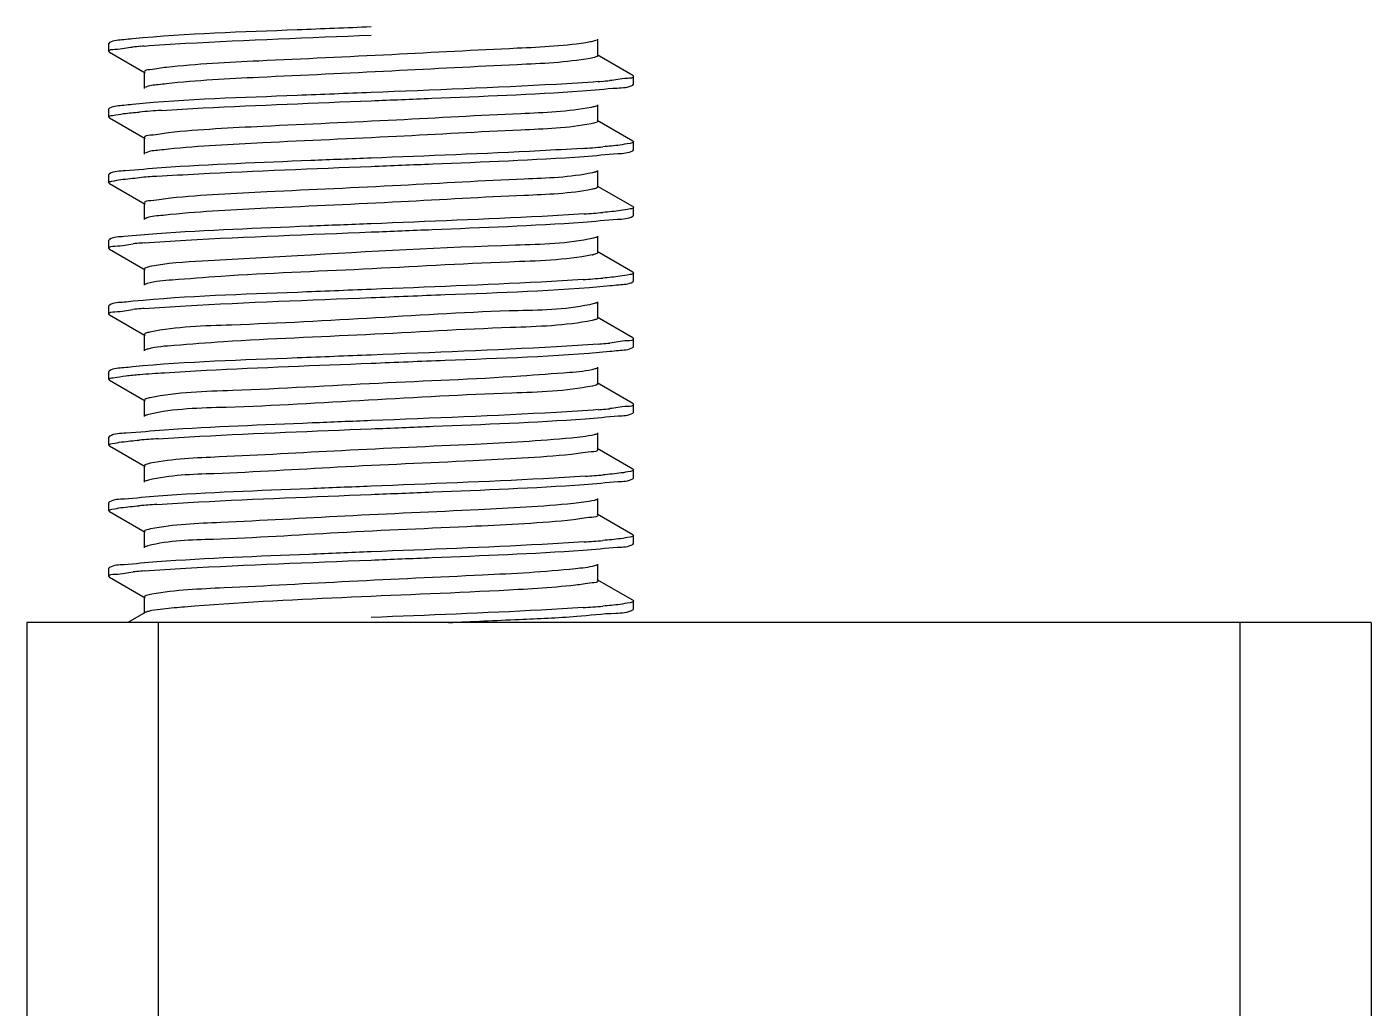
# Model space of a CAD drawing. Extents: x 1036631 to 1215829, y 649019 to 896649.
# Drawn here: x 1139698.7 to 1140050.2, y 800413.1 to 800669.5 of the extents above; entities that cross this region are included whole.
import ezdxf

# ---------------------------------------------------------------- set-up
doc = ezdxf.new("R2010")
doc.units = 0
doc.header["$LTSCALE"] = 1000
doc.header["$MEASUREMENT"] = 0

# ---------------------------------------------------------------- blocks, each defined once
blk = doc.blocks.new('gfhhrryyfd')
at = {"linetype": 'Continuous'}
for p, q in [((3692983.26, -1748965.44), (3692983.09, -1748965.63)), ((3692983.09, -1748967.77), (3692983.09, -1748965.63)), ((3693110.98, -1748968.84), (3693110.98, -1748964.56)), ((3692983.26, -1748967.96), (3692983.09, -1748967.77)), ((3692983.26, -1748967.96), (3692992.56, -1748973.34)), ((3693120.09, -1748974.01), (3693110.79, -1748968.62)), ((3692992.37, -1748973.13), (3692992.37, -1748977.41)), ((3693120.09, -1748974.01), (3693120.26, -1748974.2)), ((3693120.09, -1748976.53), (3693120.26, -1748976.34)), ((3693120.26, -1748976.34), (3693120.26, -1748974.2)), ((3692983.26, -1748982.58), (3692983.09, -1748982.77)), ((3692983.09, -1748984.92), (3692983.09, -1748982.77)), ((3693110.98, -1748985.99), (3693110.98, -1748981.7)), ((3692983.26, -1748985.1), (3692983.09, -1748984.91)), ((3692983.26, -1748985.1), (3692992.56, -1748990.49)), ((3693120.09, -1748991.16), (3693110.79, -1748985.77)), ((3692992.37, -1748990.27), (3692992.37, -1748994.56)), ((3693120.09, -1748991.16), (3693120.26, -1748991.34)), ((3693120.26, -1748993.49), (3693120.26, -1748991.34)), ((3693120.09, -1748993.68), (3693120.26, -1748993.49)), ((3692983.26, -1748999.73), (3692983.09, -1748999.92)), ((3692983.09, -1749002.06), (3692983.09, -1748999.92)), ((3693110.98, -1749003.13), (3693110.98, -1748998.85)), ((3692983.26, -1749002.25), (3692983.09, -1749002.06)), ((3692983.26, -1749002.25), (3692992.56, -1749007.64)), ((3693120.09, -1749008.3), (3693110.79, -1749002.91)), ((3692992.37, -1749007.42), (3692992.37, -1749011.7)), ((3693120.09, -1749008.3), (3693120.26, -1749008.49)), ((3693120.26, -1749010.63), (3693120.26, -1749008.49)), ((3693120.09, -1749010.82), (3693120.26, -1749010.63)), ((3692983.26, -1749016.87), (3692983.09, -1749017.06)), ((3692983.09, -1749019.21), (3692983.09, -1749017.06)), ((3692983.26, -1749019.39), (3692983.09, -1749019.21)), ((3692983.26, -1749019.39), (3692992.56, -1749024.78)), ((3693110.98, -1749020.28), (3693110.98, -1749015.99)), ((3693120.09, -1749025.45), (3693110.79, -1749020.06)), ((3692992.37, -1749024.56), (3692992.37, -1749028.85)), ((3693120.09, -1749025.45), (3693120.26, -1749025.64)), ((3693120.26, -1749027.78), (3693120.26, -1749025.64)), ((3693120.09, -1749027.97), (3693120.26, -1749027.78)), ((3693110.98, -1749037.42), (3693110.98, -1749033.14)), ((3692983.26, -1749034.02), (3692983.09, -1749034.21)), ((3692983.09, -1749036.35), (3692983.09, -1749034.21)), ((3692983.26, -1749036.54), (3692983.09, -1749036.35)), ((3692983.26, -1749036.54), (3692992.56, -1749041.93)), ((3693110, -1749037.92), (3693109.5, -1749038.03)), ((3693120.09, -1749042.59), (3693110.79, -1749037.21)), ((3692992.37, -1749041.71), (3692992.37, -1749045.99)), ((3693120.09, -1749042.59), (3693120.26, -1749042.78)), ((3693120.26, -1749044.92), (3693120.26, -1749042.78)), ((3693120.09, -1749045.11), (3693120.26, -1749044.92)), ((3693110.98, -1749054.57), (3693110.98, -1749050.28)), ((3692983.26, -1749051.17), (3692983.09, -1749051.35)), ((3692983.09, -1749053.5), (3692983.09, -1749051.35)), ((3692983.26, -1749053.68), (3692983.09, -1749053.5)), ((3692983.26, -1749053.68), (3692992.56, -1749059.07)), ((3693120.09, -1749059.74), (3693110.79, -1749054.35)), ((3693110.21, -1749055.01), (3693109.53, -1749055.17)), ((3692992.37, -1749058.85), (3692992.37, -1749063.14)), ((3693120.09, -1749059.74), (3693120.26, -1749059.93)), ((3693120.26, -1749062.07), (3693120.26, -1749059.93)), ((3693120.09, -1749062.26), (3693120.26, -1749062.07)), ((3692983.26, -1749068.31), (3692983.09, -1749068.5)), ((3692983.09, -1749070.64), (3692983.09, -1749068.5)), ((3693110.98, -1749071.71), (3693110.98, -1749067.43)), ((3692983.26, -1749070.83), (3692983.09, -1749070.64)), ((3692983.26, -1749070.83), (3692992.56, -1749076.22)), ((3693120.09, -1749076.88), (3693110.79, -1749071.5)), ((3692992.37, -1749076), (3692992.37, -1749080.29)), ((3693120.09, -1749076.88), (3693120.26, -1749077.07)), ((3693120.09, -1749079.4), (3693120.26, -1749079.21)), ((3693120.26, -1749079.21), (3693120.26, -1749077.07)), ((3692983.26, -1749085.46), (3692983.09, -1749085.64)), ((3692983.09, -1749087.79), (3692983.09, -1749085.64)), ((3693110.98, -1749088.86), (3693110.98, -1749084.57)), ((3692983.26, -1749087.97), (3692983.09, -1749087.79)), ((3692983.26, -1749087.97), (3692992.56, -1749093.36)), ((3693120.09, -1749094.03), (3693110.79, -1749088.64)), ((3692992.37, -1749093.14), (3692992.37, -1749097.43)), ((3693120.09, -1749094.03), (3693120.26, -1749094.22)), ((3693120.09, -1749096.55), (3693120.26, -1749096.36)), ((3693120.26, -1749096.36), (3693120.26, -1749094.22)), ((3692983.26, -1749102.6), (3692983.09, -1749102.79)), ((3692983.09, -1749104.93), (3692983.09, -1749102.79)), ((3693110.98, -1749106), (3693110.98, -1749101.72)), ((3692983.26, -1749105.12), (3692983.09, -1749104.93)), ((3692983.26, -1749105.12), (3692992.56, -1749110.51)), ((3693120.09, -1749111.17), (3693110.79, -1749105.79)), ((3692992.37, -1749110.29), (3692992.37, -1749114.58)), ((3692992.56, -1749114.36), (3692988.05, -1749116.97)), ((3693120.09, -1749111.17), (3693120.26, -1749111.36)), ((3693120.09, -1749113.69), (3693120.26, -1749113.5)), ((3693120.26, -1749113.5), (3693120.26, -1749111.36)), ((3692961.66, -1749116.97), (3692961.66, -1751971.88)), ((3693313.14, -1749116.97), (3692961.66, -1749116.97)), ((3692995.95, -1749116.97), (3692995.95, -1751971.88)), ((3693278.85, -1749116.97), (3693278.85, -1751971.88)), ((3693313.14, -1749116.97), (3693313.14, -1751971.88))]:
    blk.add_line(p, q, dxfattribs=at)
for centre, radius, start, end in [((3693005.76, -1749139.44), 173.62, 94.7336, 95.4371), ((3693010.82, -1749199.43), 233.82, 94.5445, 94.756), ((3693092.54, -1748742.66), 233.7, 274.545, 274.7572), ((3693097.64, -1748803.13), 173.02, 274.7341, 275.4473), ((3693016.97, -1749293), 310.5, 93.7188, 94.7811), ((3693086.88, -1748689.77), 303.97, 273.7595, 274.7958), ((3693015.19, -1749287.46), 287.74, 93.8973, 94.8073), ((3693087.66, -1748716.8), 294.05, 273.8441, 274.8019), ((3693006, -1749193.66), 176.42, 94.7308, 95.3895), ((3693010.87, -1749251.48), 234.44, 94.5418, 94.7504), ((3693106.77, -1749007.72), 13.45, 281.5137, 282.9167), ((3693087.23, -1748728.42), 299.59, 273.7999, 274.7958), ((3693005.81, -1749208.67), 174.27, 94.7331, 95.4256), ((3693010.83, -1749268.11), 233.92, 94.5442, 94.7549), ((3693097.75, -1748872.93), 171.8, 274.7348, 275.469), ((3693092.56, -1748811.43), 233.51, 274.5454, 274.7592), ((3693092.54, -1748828.39), 233.7, 274.545, 274.7572), ((3693097.65, -1748888.86), 173.02, 274.7341, 275.4474), ((3693015.67, -1749362.14), 293.86, 93.8457, 94.802), ((3693088.15, -1748791.5), 287.92, 273.8957, 274.8072), ((3693015.2, -1749373.39), 287.94, 93.8956, 94.8071), ((3693087.68, -1748802.72), 293.86, 273.8456, 274.8021), ((3693006.01, -1749279.46), 176.49, 94.7307, 95.3884), ((3693010.87, -1749337.22), 234.46, 94.5417, 94.7503), ((3693087.24, -1748814.32), 299.42, 273.8012, 274.796)]:
    blk.add_arc(centre, radius, start, end, dxfattribs=at)
for points, knots in [([(3693051.68, -1748961.34), (3693045.24, -1748961.6), (3693024.46, -1748962.48), (3693003.64, -1748963.09), (3692989.34, -1748964.45)], [0, 0, 0, 0, 0.309388, 1, 1, 1, 1]), ([(3692983.1, -1748967.77), (3692983.1, -1748967.21), (3692986.3, -1748967.23), (3692987.75, -1748966.75), (3692989.31, -1748966.6)], [0, 0, 0, 0, 0.263852, 1, 1, 1, 1]), ([(3692989.34, -1748964.45), (3692988.56, -1748964.53), (3692986.55, -1748964.81), (3692984.36, -1748964.8), (3692983.26, -1748965.44)], [0, 0, 0, 0, 0.378905, 1, 1, 1, 1]), ([(3692992.29, -1748966.34), (3692995.92, -1748966.05), (3693015.7, -1748964.85), (3693035.51, -1748964.13), (3693051.68, -1748963.48)], [0, 0, 0, 0, 0.183712, 1, 1, 1, 1]), ([(3693108.96, -1748965.27), (3693102.68, -1748966.39), (3693085.29, -1748967.07), (3693056.45, -1748968.69), (3693025.84, -1748970.06), (3693006.17, -1748971.05), (3692998.13, -1748971.92)], [0, 0, 0, 0, 0.172398, 0.468214, 0.781513, 1, 1, 1, 1]), ([(3693110.79, -1748964.77), (3693110.58, -1748964.89), (3693109.96, -1748965.07), (3693109.35, -1748965.2), (3693108.96, -1748965.27)], [0, 0, 0, 0, 0.3774, 1, 1, 1, 1]), ([(3693108.96, -1748969.56), (3693102.68, -1748970.67), (3693085.29, -1748971.36), (3693056.45, -1748972.97), (3693025.84, -1748974.34), (3693006.17, -1748975.34), (3692998.13, -1748976.2)], [0, 0, 0, 0, 0.172398, 0.468214, 0.781513, 1, 1, 1, 1]), ([(3693110.97, -1748968.84), (3693110.97, -1748969.05), (3693110.03, -1748969.33), (3693109.47, -1748969.46), (3693108.96, -1748969.56)], [0, 0, 0, 0, 0.285727, 1, 1, 1, 1]), ([(3692998.13, -1748971.92), (3692996.69, -1748972.07), (3692995.32, -1748972.49), (3692992.37, -1748972.6), (3692992.38, -1748973.13)], [0, 0, 0, 0, 0.73331, 1, 1, 1, 1]), ([(3692998.13, -1748976.2), (3692997.43, -1748976.28), (3692995.59, -1748976.55), (3692993.59, -1748976.6), (3692992.56, -1748977.2)], [0, 0, 0, 0, 0.372879, 1, 1, 1, 1]), ([(3693111.06, -1748975.63), (3693107.43, -1748975.92), (3693087.65, -1748977.12), (3693067.84, -1748977.84), (3693051.68, -1748978.49)], [0, 0, 0, 0, 0.183696, 1, 1, 1, 1]), ([(3693106.82, -1748978.08), (3693109.89, -1748977.87), (3693114.2, -1748977.28), (3693118.9, -1748977.22), (3693120.09, -1748976.53)], [0, 0, 0, 0, 0.691032, 1, 1, 1, 1]), ([(3693120.25, -1748974.2), (3693120.26, -1748974.76), (3693117.06, -1748974.74), (3693115.62, -1748975.22), (3693114.07, -1748975.37)], [0, 0, 0, 0, 0.263842, 1, 1, 1, 1]), ([(3693051.68, -1748978.49), (3693045.24, -1748978.74), (3693024.44, -1748979.63), (3693003.61, -1748980.23), (3692989.31, -1748981.6)], [0, 0, 0, 0, 0.309518, 1, 1, 1, 1]), ([(3692996.83, -1748983.16), (3693000.47, -1748982.92), (3693018.74, -1748981.9), (3693037.03, -1748981.21), (3693051.68, -1748980.63)], [0, 0, 0, 0, 0.199269, 1, 1, 1, 1]), ([(3693051.68, -1748980.63), (3693056.96, -1748980.42), (3693075.35, -1748979.67), (3693093.74, -1748978.96), (3693106.82, -1748978.08)], [0, 0, 0, 0, 0.287582, 1, 1, 1, 1]), ([(3692983.09, -1748984.91), (3692983.09, -1748984.56), (3692985.02, -1748984.38), (3692985.96, -1748984.12), (3692986.92, -1748984)], [0, 0, 0, 0, 0.269511, 1, 1, 1, 1]), ([(3692989.31, -1748981.6), (3692988.54, -1748981.68), (3692986.54, -1748981.96), (3692984.36, -1748981.95), (3692983.26, -1748982.58)], [0, 0, 0, 0, 0.378807, 1, 1, 1, 1]), ([(3693109.25, -1748982.36), (3693103.19, -1748983.53), (3693086.08, -1748984.14), (3693057.5, -1748985.8), (3693026.76, -1748987.15), (3693006.87, -1748988.16), (3692998.66, -1748989.01)], [0, 0, 0, 0, 0.167291, 0.461164, 0.776399, 1, 1, 1, 1]), ([(3693110.79, -1748981.92), (3693110.61, -1748982.02), (3693110.09, -1748982.18), (3693109.58, -1748982.3), (3693109.25, -1748982.36)], [0, 0, 0, 0, 0.384879, 1, 1, 1, 1]), ([(3693109.25, -1748986.65), (3693103.19, -1748987.81), (3693086.08, -1748988.43), (3693057.5, -1748990.09), (3693026.76, -1748991.43), (3693006.87, -1748992.45), (3692998.66, -1748993.29)], [0, 0, 0, 0, 0.167291, 0.461164, 0.776399, 1, 1, 1, 1]), ([(3693110.97, -1748985.99), (3693110.97, -1748986.17), (3693110.19, -1748986.45), (3693109.69, -1748986.56), (3693109.25, -1748986.65)], [0, 0, 0, 0, 0.290239, 1, 1, 1, 1]), ([(3692998.66, -1748989.01), (3692997.09, -1748989.17), (3692995.61, -1748989.64), (3692992.37, -1748989.7), (3692992.38, -1748990.27)], [0, 0, 0, 0, 0.734244, 1, 1, 1, 1]), ([(3693120.26, -1748991.34), (3693120.26, -1748991.68), (3693118.49, -1748991.87), (3693117.6, -1748992.11), (3693116.72, -1748992.23)], [0, 0, 0, 0, 0.270664, 1, 1, 1, 1]), ([(3692998.66, -1748993.29), (3692997.89, -1748993.37), (3692995.87, -1748993.67), (3692993.68, -1748993.69), (3692992.56, -1748994.34)], [0, 0, 0, 0, 0.374868, 1, 1, 1, 1]), ([(3693106.82, -1748993.08), (3693103.17, -1748993.33), (3693084.8, -1748994.35), (3693066.41, -1748995.04), (3693051.68, -1748995.63)], [0, 0, 0, 0, 0.198417, 1, 1, 1, 1]), ([(3693107.38, -1748995.19), (3693110.32, -1748994.99), (3693114.45, -1748994.41), (3693118.95, -1748994.34), (3693120.09, -1748993.68)], [0, 0, 0, 0, 0.690302, 1, 1, 1, 1]), ([(3692996.83, -1748998.16), (3692993.68, -1748998.37), (3692989.28, -1748998.98), (3692984.48, -1748999.03), (3692983.26, -1748999.73)], [0, 0, 0, 0, 0.691422, 1, 1, 1, 1]), ([(3692995.63, -1749000.38), (3692999.28, -1749000.13), (3693017.95, -1748999.07), (3693036.64, -1748998.37), (3693051.68, -1748997.77)], [0, 0, 0, 0, 0.195623, 1, 1, 1, 1]), ([(3693051.68, -1748995.63), (3693046.43, -1748995.84), (3693028.14, -1748996.58), (3693009.85, -1748997.3), (3692996.83, -1748998.16)], [0, 0, 0, 0, 0.286943, 1, 1, 1, 1]), ([(3693051.68, -1748997.77), (3693057.04, -1748997.56), (3693075.61, -1748996.81), (3693094.19, -1748996.09), (3693107.38, -1748995.19)], [0, 0, 0, 0, 0.288852, 1, 1, 1, 1]), ([(3692983.09, -1749002.06), (3692983.09, -1749001.76), (3692984.66, -1749001.55), (3692985.47, -1749001.33), (3692986.26, -1749001.23)], [0, 0, 0, 0, 0.27234, 1, 1, 1, 1]), ([(3693109.53, -1748999.45), (3693103.68, -1749000.68), (3693086.85, -1749001.2), (3693058.54, -1749002.92), (3693027.68, -1749004.24), (3693007.59, -1749005.27), (3692999.2, -1749006.1)], [0, 0, 0, 0, 0.162162, 0.454084, 0.771262, 1, 1, 1, 1]), ([(3693110.79, -1748999.06), (3693110.64, -1748999.15), (3693110.22, -1748999.29), (3693109.79, -1748999.4), (3693109.53, -1748999.45)], [0, 0, 0, 0, 0.393314, 1, 1, 1, 1]), ([(3693109.53, -1749003.74), (3693103.68, -1749004.96), (3693086.85, -1749005.48), (3693058.54, -1749007.21), (3693027.68, -1749008.52), (3693007.59, -1749009.55), (3692999.2, -1749010.38)], [0, 0, 0, 0, 0.162162, 0.454084, 0.771262, 1, 1, 1, 1]), ([(3693110.97, -1749003.13), (3693110.97, -1749003.29), (3693110.33, -1749003.56), (3693109.89, -1749003.66), (3693109.53, -1749003.74)], [0, 0, 0, 0, 0.295741, 1, 1, 1, 1]), ([(3692999.2, -1749006.1), (3692997.5, -1749006.26), (3692995.9, -1749006.79), (3692992.37, -1749006.8), (3692992.38, -1749007.42)], [0, 0, 0, 0, 0.734831, 1, 1, 1, 1]), ([(3693120.26, -1749008.49), (3693120.26, -1749008.8), (3693118.59, -1749009.01), (3693117.75, -1749009.24), (3693116.92, -1749009.35)], [0, 0, 0, 0, 0.271439, 1, 1, 1, 1]), ([(3692999.2, -1749010.38), (3692998.36, -1749010.47), (3692996.17, -1749010.78), (3692993.77, -1749010.78), (3692992.56, -1749011.49)], [0, 0, 0, 0, 0.376612, 1, 1, 1, 1]), ([(3693107.38, -1749010.19), (3693103.73, -1749010.44), (3693085.17, -1749011.48), (3693066.6, -1749012.18), (3693051.68, -1749012.78)], [0, 0, 0, 0, 0.19668, 1, 1, 1, 1]), ([(3693051.68, -1749014.92), (3693057, -1749014.71), (3693075.47, -1749013.96), (3693093.95, -1749013.24), (3693107.08, -1749012.35)], [0, 0, 0, 0, 0.288191, 1, 1, 1, 1]), ([(3693107.08, -1749012.35), (3693110.1, -1749012.15), (3693114.32, -1749011.56), (3693118.92, -1749011.5), (3693120.09, -1749010.82)], [0, 0, 0, 0, 0.69071, 1, 1, 1, 1]), ([(3692995.63, -1749015.39), (3692992.77, -1749015.58), (3692988.75, -1749016.14), (3692984.38, -1749016.23), (3692983.26, -1749016.87)], [0, 0, 0, 0, 0.689821, 1, 1, 1, 1]), ([(3692992.3, -1749017.78), (3692995.93, -1749017.49), (3693015.71, -1749016.28), (3693035.51, -1749015.56), (3693051.68, -1749014.92)], [0, 0, 0, 0, 0.18376, 1, 1, 1, 1]), ([(3693051.68, -1749012.78), (3693046.26, -1749012.99), (3693027.58, -1749013.75), (3693008.88, -1749014.47), (3692995.63, -1749015.39)], [0, 0, 0, 0, 0.289631, 1, 1, 1, 1]), ([(3692983.1, -1749019.21), (3692983.1, -1749018.64), (3692986.37, -1749018.66), (3692987.85, -1749018.17), (3692989.43, -1749018.02)], [0, 0, 0, 0, 0.263692, 1, 1, 1, 1]), ([(3693109.78, -1749016.54), (3693103.13, -1749018.07), (3693077.09, -1749018.55), (3693043.1, -1749020.56), (3693011.27, -1749022.41), (3692998.3, -1749023.02), (3692993.81, -1749023.96)], [0, 0, 0, 0, 0.176039, 0.666697, 0.881547, 1, 1, 1, 1]), ([(3693110.79, -1749016.21), (3693110.66, -1749016.28), (3693110.33, -1749016.4), (3693109.98, -1749016.49), (3693109.78, -1749016.54)], [0, 0, 0, 0, 0.40288, 1, 1, 1, 1]), ([(3693109.46, -1749020.9), (3693102.35, -1749022.35), (3693082.22, -1749022.79), (3693049.95, -1749024.82), (3693020.49, -1749025.84), (3693001.73, -1749027.35), (3692995.22, -1749027.8), (3692993.1, -1749028.42)], [0, 0, 0, 0, 0.186624, 0.514349, 0.833932, 0.943063, 1, 1, 1, 1]), ([(3693110.97, -1749020.28), (3693110.97, -1749020.41), (3693110.46, -1749020.67), (3693110.08, -1749020.76), (3693109.78, -1749020.83)], [0, 0, 0, 0, 0.302509, 1, 1, 1, 1]), ([(3692993.81, -1749023.96), (3692993.45, -1749024.04), (3692993.02, -1749024.14), (3692992.38, -1749024.41), (3692992.38, -1749024.56)], [0, 0, 0, 0, 0.704901, 1, 1, 1, 1]), ([(3693120.26, -1749025.64), (3693120.26, -1749025.96), (3693118.51, -1749026.16), (3693117.63, -1749026.4), (3693116.76, -1749026.51)], [0, 0, 0, 0, 0.270675, 1, 1, 1, 1]), ([(3693051.68, -1749029.92), (3693045.26, -1749030.18), (3693024.51, -1749031.06), (3693003.72, -1749031.67), (3692989.43, -1749033.03)], [0, 0, 0, 0, 0.30899, 1, 1, 1, 1]), ([(3692993.1, -1749028.42), (3692993, -1749028.45), (3692992.81, -1749028.51), (3692992.63, -1749028.59), (3692992.56, -1749028.63)], [0, 0, 0, 0, 0.570679, 1, 1, 1, 1]), ([(3693107.08, -1749027.35), (3693103.44, -1749027.6), (3693084.98, -1749028.63), (3693066.5, -1749029.33), (3693051.68, -1749029.92)], [0, 0, 0, 0, 0.197576, 1, 1, 1, 1]), ([(3693051.68, -1749032.06), (3693058.13, -1749031.81), (3693078.95, -1749030.92), (3693099.81, -1749030.32), (3693114.13, -1749028.94)], [0, 0, 0, 0, 0.309889, 1, 1, 1, 1]), ([(3693114.13, -1749028.94), (3693114.89, -1749028.87), (3693116.86, -1749028.59), (3693119.01, -1749028.6), (3693120.09, -1749027.97)], [0, 0, 0, 0, 0.378508, 1, 1, 1, 1]), ([(3692989.43, -1749033.03), (3692988.64, -1749033.1), (3692986.61, -1749033.39), (3692984.38, -1749033.37), (3692983.26, -1749034.02)], [0, 0, 0, 0, 0.379214, 1, 1, 1, 1]), ([(3692992.29, -1749034.92), (3692995.92, -1749034.63), (3693015.7, -1749033.43), (3693035.51, -1749032.71), (3693051.68, -1749032.06)], [0, 0, 0, 0, 0.183719, 1, 1, 1, 1]), ([(3693110.79, -1749033.35), (3693110.69, -1749033.41), (3693110.43, -1749033.51), (3693110.16, -1749033.59), (3693110, -1749033.63)], [0, 0, 0, 0, 0.413783, 1, 1, 1, 1]), ([(3692983.1, -1749036.35), (3692983.1, -1749035.79), (3692986.32, -1749035.81), (3692987.78, -1749035.33), (3692989.34, -1749035.18)], [0, 0, 0, 0, 0.263792, 1, 1, 1, 1]), ([(3693110, -1749033.63), (3693103.55, -1749035.28), (3693084.24, -1749035.4), (3693052.74, -1749037.44), (3693020.67, -1749039.18), (3693000.82, -1749039.65), (3692993.84, -1749041.1)], [0, 0, 0, 0, 0.171627, 0.491604, 0.816321, 1, 1, 1, 1]), ([(3693109.5, -1749038.03), (3693102.5, -1749039.48), (3693082.59, -1749039.92), (3693050.54, -1749041.93), (3693021.15, -1749042.98), (3693002.2, -1749044.43), (3692995.54, -1749044.93), (3692993.3, -1749045.51)], [0, 0, 0, 0, 0.184168, 0.509408, 0.829314, 0.94023, 1, 1, 1, 1]), ([(3693110.97, -1749037.42), (3693110.97, -1749037.54), (3693110.57, -1749037.77), (3693110.25, -1749037.85), (3693110, -1749037.92)], [0, 0, 0, 0, 0.310906, 1, 1, 1, 1]), ([(3692993.84, -1749041.1), (3692993.47, -1749041.18), (3692993.03, -1749041.28), (3692992.38, -1749041.55), (3692992.38, -1749041.71)], [0, 0, 0, 0, 0.705268, 1, 1, 1, 1]), ([(3693120.25, -1749042.78), (3693120.26, -1749043.33), (3693117.09, -1749043.32), (3693115.66, -1749043.8), (3693114.13, -1749043.94)], [0, 0, 0, 0, 0.263922, 1, 1, 1, 1]), ([(3693051.68, -1749047.07), (3693045.24, -1749047.32), (3693024.46, -1749048.21), (3693003.64, -1749048.81), (3692989.34, -1749050.18)], [0, 0, 0, 0, 0.309377, 1, 1, 1, 1]), ([(3692993.3, -1749045.51), (3692993.15, -1749045.55), (3692992.9, -1749045.62), (3692992.66, -1749045.72), (3692992.56, -1749045.78)], [0, 0, 0, 0, 0.583561, 1, 1, 1, 1]), ([(3693111.06, -1749044.21), (3693107.43, -1749044.5), (3693087.65, -1749045.7), (3693067.84, -1749046.42), (3693051.68, -1749047.07)], [0, 0, 0, 0, 0.183681, 1, 1, 1, 1]), ([(3693051.68, -1749049.21), (3693058.12, -1749048.95), (3693078.92, -1749048.06), (3693099.76, -1749047.46), (3693114.07, -1749046.09)], [0, 0, 0, 0, 0.309644, 1, 1, 1, 1]), ([(3693114.07, -1749046.09), (3693114.84, -1749046.02), (3693116.83, -1749045.74), (3693119, -1749045.75), (3693120.09, -1749045.11)], [0, 0, 0, 0, 0.378702, 1, 1, 1, 1]), ([(3692989.34, -1749050.18), (3692988.56, -1749050.25), (3692986.56, -1749050.54), (3692984.36, -1749050.52), (3692983.26, -1749051.17)], [0, 0, 0, 0, 0.378914, 1, 1, 1, 1]), ([(3693110.21, -1749050.72), (3693108.06, -1749051.34), (3693101.52, -1749051.8), (3693082.72, -1749053.3), (3693053.27, -1749054.32), (3693021.05, -1749056.34), (3693000.97, -1749056.78), (3692993.88, -1749058.24)], [0, 0, 0, 0, 0.05757, 0.167104, 0.486771, 0.813942, 1, 1, 1, 1]), ([(3692997.62, -1749051.69), (3693001.24, -1749051.45), (3693019.26, -1749050.47), (3693037.28, -1749049.78), (3693051.68, -1749049.21)], [0, 0, 0, 0, 0.201476, 1, 1, 1, 1]), ([(3693110.79, -1749050.5), (3693110.71, -1749050.54), (3693110.52, -1749050.63), (3693110.32, -1749050.69), (3693110.21, -1749050.72)], [0, 0, 0, 0, 0.426274, 1, 1, 1, 1]), ([(3692983.1, -1749053.5), (3692983.09, -1749053.09), (3692985.35, -1749052.95), (3692986.42, -1749052.63), (3692987.52, -1749052.51)], [0, 0, 0, 0, 0.267181, 1, 1, 1, 1]), ([(3693110.97, -1749054.57), (3693110.97, -1749054.66), (3693110.67, -1749054.88), (3693110.4, -1749054.95), (3693110.21, -1749055.01)], [0, 0, 0, 0, 0.3214, 1, 1, 1, 1]), ([(3693109.53, -1749055.17), (3693102.63, -1749056.62), (3693082.93, -1749057.07), (3693051.06, -1749058.85), (3693019.5, -1749060.78), (3693000.13, -1749061.05), (3692993.52, -1749062.6)], [0, 0, 0, 0, 0.182036, 0.504841, 0.824917, 1, 1, 1, 1]), ([(3692993.88, -1749058.24), (3692993.5, -1749058.32), (3692993.05, -1749058.42), (3692992.38, -1749058.69), (3692992.38, -1749058.85)], [0, 0, 0, 0, 0.706045, 1, 1, 1, 1]), ([(3693111.06, -1749061.35), (3693107.43, -1749061.64), (3693087.65, -1749062.85), (3693067.84, -1749063.57), (3693051.68, -1749064.21)], [0, 0, 0, 0, 0.183696, 1, 1, 1, 1]), ([(3693120.25, -1749059.93), (3693120.26, -1749060.48), (3693117.06, -1749060.47), (3693115.62, -1749060.95), (3693114.07, -1749061.09)], [0, 0, 0, 0, 0.263843, 1, 1, 1, 1]), ([(3692993.52, -1749062.6), (3692993.33, -1749062.65), (3692993, -1749062.73), (3692992.68, -1749062.85), (3692992.56, -1749062.92)], [0, 0, 0, 0, 0.594844, 1, 1, 1, 1]), ([(3693051.68, -1749064.21), (3693046.53, -1749064.42), (3693028.51, -1749065.15), (3693010.48, -1749065.86), (3692997.62, -1749066.69)], [0, 0, 0, 0, 0.285303, 1, 1, 1, 1]), ([(3693051.68, -1749066.35), (3693057.09, -1749066.14), (3693075.77, -1749065.38), (3693094.46, -1749064.66), (3693107.71, -1749063.75)], [0, 0, 0, 0, 0.289612, 1, 1, 1, 1]), ([(3693107.71, -1749063.75), (3693110.57, -1749063.55), (3693114.59, -1749062.99), (3693118.97, -1749062.9), (3693120.09, -1749062.26)], [0, 0, 0, 0, 0.68982, 1, 1, 1, 1]), ([(3692997.62, -1749066.69), (3692994.28, -1749066.9), (3692989.63, -1749067.56), (3692984.54, -1749067.57), (3692983.26, -1749068.31)], [0, 0, 0, 0, 0.692393, 1, 1, 1, 1]), ([(3692995.96, -1749068.94), (3692999.61, -1749068.69), (3693018.17, -1749067.65), (3693036.75, -1749066.95), (3693051.68, -1749066.35)], [0, 0, 0, 0, 0.196648, 1, 1, 1, 1]), ([(3693110.79, -1749067.64), (3693110.55, -1749067.78), (3693108.3, -1749068.38), (3693106.03, -1749068.56), (3693104.03, -1749068.76)], [0, 0, 0, 0, 0.122061, 1, 1, 1, 1]), ([(3692983.09, -1749070.64), (3692983.09, -1749070.33), (3692984.75, -1749070.12), (3692985.59, -1749069.89), (3692986.43, -1749069.79)], [0, 0, 0, 0, 0.271461, 1, 1, 1, 1]), ([(3693104.03, -1749068.76), (3693095.66, -1749069.58), (3693075.65, -1749070.61), (3693044.92, -1749071.93), (3693016.66, -1749073.61), (3692999.84, -1749074.18), (3692993.94, -1749075.37)], [0, 0, 0, 0, 0.228646, 0.544797, 0.836336, 1, 1, 1, 1]), ([(3693110.97, -1749071.71), (3693110.98, -1749072.34), (3693107.39, -1749072.34), (3693105.76, -1749072.88), (3693104.03, -1749073.05)], [0, 0, 0, 0, 0.265035, 1, 1, 1, 1]), ([(3692993.94, -1749075.37), (3692993.55, -1749075.45), (3692993.08, -1749075.56), (3692992.38, -1749075.83), (3692992.38, -1749076)], [0, 0, 0, 0, 0.707033, 1, 1, 1, 1]), ([(3693104.03, -1749073.05), (3693095.49, -1749073.88), (3693075.11, -1749074.93), (3693043.94, -1749076.21), (3693015.75, -1749078.07), (3692999.07, -1749078.41), (3692993.47, -1749079.76)], [0, 0, 0, 0, 0.232215, 0.552573, 0.843952, 1, 1, 1, 1]), ([(3693107.71, -1749078.75), (3693104.06, -1749079), (3693085.39, -1749080.06), (3693066.7, -1749080.76), (3693051.68, -1749081.36)], [0, 0, 0, 0, 0.195653, 1, 1, 1, 1]), ([(3693120.26, -1749077.07), (3693120.26, -1749077.37), (3693118.68, -1749077.58), (3693117.88, -1749077.8), (3693117.08, -1749077.9)], [0, 0, 0, 0, 0.272315, 1, 1, 1, 1]), ([(3692993.47, -1749079.76), (3692993.28, -1749079.81), (3692992.98, -1749079.89), (3692992.68, -1749080), (3692992.56, -1749080.07)], [0, 0, 0, 0, 0.592052, 1, 1, 1, 1]), ([(3693051.68, -1749081.36), (3693046.31, -1749081.57), (3693027.73, -1749082.33), (3693009.15, -1749083.04), (3692995.96, -1749083.94)], [0, 0, 0, 0, 0.288872, 1, 1, 1, 1]), ([(3693051.68, -1749083.5), (3693057.04, -1749083.29), (3693075.62, -1749082.53), (3693094.2, -1749081.81), (3693107.39, -1749080.91)], [0, 0, 0, 0, 0.288875, 1, 1, 1, 1]), ([(3693107.39, -1749080.91), (3693110.33, -1749080.71), (3693114.45, -1749080.14), (3693118.95, -1749080.06), (3693120.09, -1749079.4)], [0, 0, 0, 0, 0.690288, 1, 1, 1, 1]), ([(3692995.96, -1749083.94), (3692993.02, -1749084.15), (3692988.9, -1749084.72), (3692984.4, -1749084.79), (3692983.26, -1749085.46)], [0, 0, 0, 0, 0.690302, 1, 1, 1, 1]), ([(3693104.58, -1749085.85), (3693096.32, -1749086.69), (3693076.39, -1749087.71), (3693045.62, -1749089.05), (3693017.1, -1749090.72), (3693000.05, -1749091.32), (3692994.03, -1749092.5)], [0, 0, 0, 0, 0.224737, 0.540402, 0.833844, 1, 1, 1, 1]), ([(3692995.64, -1749086.11), (3692999.29, -1749085.86), (3693017.96, -1749084.8), (3693036.65, -1749084.1), (3693051.68, -1749083.5)], [0, 0, 0, 0, 0.195657, 1, 1, 1, 1]), ([(3693110.79, -1749084.79), (3693110.56, -1749084.92), (3693108.5, -1749085.48), (3693106.41, -1749085.66), (3693104.58, -1749085.85)], [0, 0, 0, 0, 0.124156, 1, 1, 1, 1]), ([(3692983.09, -1749087.79), (3692983.09, -1749087.49), (3692984.67, -1749087.27), (3692985.47, -1749087.06), (3692986.27, -1749086.95)], [0, 0, 0, 0, 0.272311, 1, 1, 1, 1]), ([(3693110.97, -1749088.86), (3693110.98, -1749089.44), (3693107.68, -1749089.49), (3693106.17, -1749089.97), (3693104.58, -1749090.14)], [0, 0, 0, 0, 0.265691, 1, 1, 1, 1]), ([(3692994.03, -1749092.5), (3692993.61, -1749092.58), (3692993.13, -1749092.69), (3692992.38, -1749092.97), (3692992.38, -1749093.14)], [0, 0, 0, 0, 0.708636, 1, 1, 1, 1]), ([(3693104.58, -1749090.14), (3693096.07, -1749091), (3693075.56, -1749092.05), (3693044.13, -1749093.32), (3693015.7, -1749095.29), (3692998.87, -1749095.5), (3692993.32, -1749096.94)], [0, 0, 0, 0, 0.230178, 0.552364, 0.845602, 1, 1, 1, 1]), ([(3693107.39, -1749095.91), (3693103.74, -1749096.16), (3693085.18, -1749097.21), (3693066.6, -1749097.91), (3693051.68, -1749098.5)], [0, 0, 0, 0, 0.196649, 1, 1, 1, 1]), ([(3693107.09, -1749098.08), (3693110.1, -1749097.87), (3693114.32, -1749097.29), (3693118.92, -1749097.22), (3693120.09, -1749096.55)], [0, 0, 0, 0, 0.690698, 1, 1, 1, 1]), ([(3693120.26, -1749094.22), (3693120.26, -1749094.53), (3693118.6, -1749094.74), (3693117.76, -1749094.96), (3693116.92, -1749095.07)], [0, 0, 0, 0, 0.271465, 1, 1, 1, 1]), ([(3692993.32, -1749096.94), (3692993.17, -1749096.98), (3692992.91, -1749097.06), (3692992.66, -1749097.16), (3692992.56, -1749097.21)], [0, 0, 0, 0, 0.58403, 1, 1, 1, 1]), ([(3693051.68, -1749098.5), (3693046.26, -1749098.72), (3693027.58, -1749099.48), (3693008.89, -1749100.2), (3692995.64, -1749101.11)], [0, 0, 0, 0, 0.289606, 1, 1, 1, 1]), ([(3693051.68, -1749100.65), (3693057, -1749100.43), (3693075.48, -1749099.68), (3693093.96, -1749098.96), (3693107.09, -1749098.08)], [0, 0, 0, 0, 0.288211, 1, 1, 1, 1]), ([(3692983.1, -1749104.93), (3692983.1, -1749104.36), (3692986.37, -1749104.39), (3692987.85, -1749103.9), (3692989.43, -1749103.75)], [0, 0, 0, 0, 0.263689, 1, 1, 1, 1]), ([(3692995.64, -1749101.11), (3692992.78, -1749101.31), (3692988.76, -1749101.87), (3692984.38, -1749101.96), (3692983.26, -1749102.6)], [0, 0, 0, 0, 0.689837, 1, 1, 1, 1]), ([(3692992.3, -1749103.5), (3692995.93, -1749103.21), (3693015.71, -1749102.01), (3693035.51, -1749101.29), (3693051.68, -1749100.65)], [0, 0, 0, 0, 0.183761, 1, 1, 1, 1]), ([(3693105.1, -1749102.94), (3693097.02, -1749103.8), (3693077.31, -1749104.8), (3693046.67, -1749106.16), (3693017.88, -1749107.79), (3693000.56, -1749108.46), (3692994.33, -1749109.59)], [0, 0, 0, 0, 0.219618, 0.533346, 0.828732, 1, 1, 1, 1]), ([(3693110.79, -1749101.93), (3693110.58, -1749102.06), (3693108.7, -1749102.59), (3693106.78, -1749102.76), (3693105.1, -1749102.94)], [0, 0, 0, 0, 0.126422, 1, 1, 1, 1]), ([(3693105.1, -1749107.23), (3693098.48, -1749107.93), (3693064.4, -1749109.89), (3693030.27, -1749110.71), (3693002.91, -1749112.92)], [0, 0, 0, 0, 0.195307, 1, 1, 1, 1]), ([(3693110.97, -1749106), (3693110.98, -1749106.54), (3693107.97, -1749106.64), (3693106.57, -1749107.07), (3693105.1, -1749107.23)], [0, 0, 0, 0, 0.266491, 1, 1, 1, 1]), ([(3692994.33, -1749109.59), (3692993.83, -1749109.68), (3692993.28, -1749109.8), (3692992.38, -1749110.09), (3692992.38, -1749110.29)], [0, 0, 0, 0, 0.713347, 1, 1, 1, 1]), ([(3692993.2, -1749114.12), (3692993.07, -1749114.16), (3692992.86, -1749114.22), (3692992.65, -1749114.31), (3692992.56, -1749114.36)], [0, 0, 0, 0, 0.576749, 1, 1, 1, 1]), ([(3692994.33, -1749113.87), (3692994.12, -1749113.91), (3692993.74, -1749113.99), (3692993.37, -1749114.07), (3692993.2, -1749114.12)], [0, 0, 0, 0, 0.550321, 1, 1, 1, 1]), ([(3693002.91, -1749112.92), (3693001.99, -1749113), (3692999.12, -1749113.25), (3692996.25, -1749113.53), (3692994.33, -1749113.87)], [0, 0, 0, 0, 0.319148, 1, 1, 1, 1]), ([(3693107.09, -1749113.08), (3693103.45, -1749113.33), (3693084.98, -1749114.36), (3693066.5, -1749115.06), (3693051.68, -1749115.65)], [0, 0, 0, 0, 0.197548, 1, 1, 1, 1]), ([(3693071.89, -1749116.97), (3693078.06, -1749116.72), (3693089.2, -1749116.17), (3693103.91, -1749115.63), (3693113.58, -1749114.46), (3693118.78, -1749114.45), (3693120.09, -1749113.69)], [0, 0, 0, 0, 0.383058, 0.694328, 0.906069, 1, 1, 1, 1]), ([(3693120.26, -1749111.36), (3693120.26, -1749111.69), (3693118.51, -1749111.89), (3693117.64, -1749112.13), (3693116.76, -1749112.24)], [0, 0, 0, 0, 0.270698, 1, 1, 1, 1])]:
    blk.add_open_spline(points, degree=3, knots=knots, dxfattribs=at)
for points in [[(3692986.92, -1748984), (3692988.31, -1748983.83), (3692989.7, -1748983.7), (3692991.09, -1748983.58)], [(3693116.72, -1748992.23), (3693115.25, -1748992.41), (3693113.77, -1748992.55), (3693112.3, -1748992.67)], [(3692986.26, -1749001.23), (3692987.86, -1749001.02), (3692989.47, -1749000.87), (3692991.07, -1749000.73)], [(3693116.92, -1749009.35), (3693115.37, -1749009.54), (3693113.83, -1749009.69), (3693112.28, -1749009.82)], [(3693116.76, -1749026.51), (3693115.27, -1749026.7), (3693113.77, -1749026.84), (3693112.28, -1749026.96)], [(3692987.52, -1749052.51), (3692988.73, -1749052.37), (3692989.95, -1749052.26), (3692991.16, -1749052.16)], [(3692991.16, -1749052.16), (3692993.31, -1749051.98), (3692995.46, -1749051.83), (3692997.62, -1749051.69)], [(3692986.43, -1749069.79), (3692987.97, -1749069.59), (3692989.52, -1749069.44), (3692991.07, -1749069.31)], [(3693117.08, -1749077.9), (3693115.49, -1749078.12), (3693113.88, -1749078.26), (3693112.28, -1749078.4)], [(3692986.27, -1749086.95), (3692987.86, -1749086.74), (3692989.47, -1749086.59), (3692991.07, -1749086.46)], [(3693116.92, -1749095.07), (3693115.38, -1749095.27), (3693113.83, -1749095.41), (3693112.28, -1749095.54)], [(3693116.76, -1749112.24), (3693115.27, -1749112.42), (3693113.77, -1749112.56), (3693112.28, -1749112.69)]]:
    blk.add_open_spline(points, degree=3, dxfattribs=at)

msp = doc.modelspace()

# ---------------------------------------------------------------- block references
at = {"lineweight": -3, "xscale": 0.9999959487468004, "yscale": 0.999995949678123, "zscale": 0.9999959495959999}
msp.add_blockref('gfhhrryyfd', (-2553247.96, 2549623.71), dxfattribs=at)

doc.saveas('drawing.dxf')
